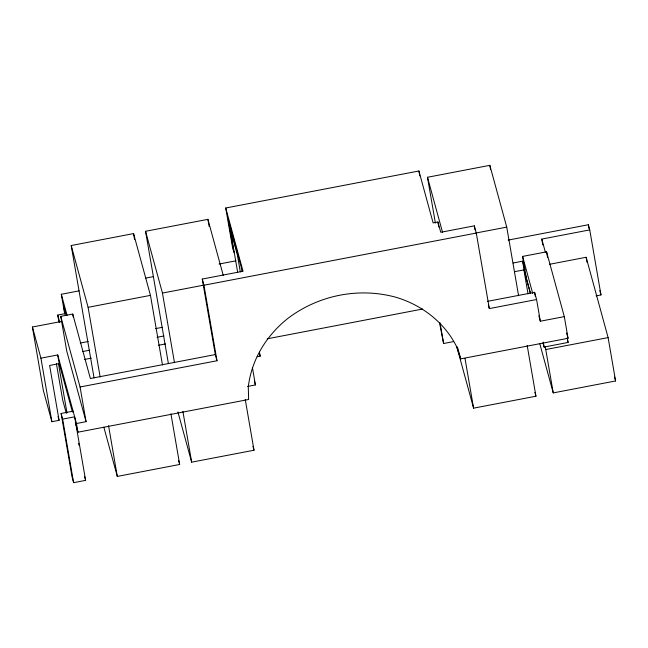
<?xml version="1.0" encoding="UTF-8"?>
<svg xmlns="http://www.w3.org/2000/svg" width="648" height="648" viewBox="0 0 648 648"><rect width="100%" height="100%" fill="white"/><g stroke="black" fill="none" stroke-linecap="round" stroke-linejoin="round"><path stroke-width="0.97" d="M241.915 271.407L241.056 266.425L228.258 219.656L233.871 252.177L232.47 247.026L225.723 208L418.916 170.991L433.123 222.904L437.918 221.989L440.737 232.284L474.312 225.852L476.28 233.061L489.329 308.586L536.585 299.53L540.327 321.214L564.311 316.621L568.053 338.296L460.688 358.871L456.783 346.972A109.966 98.917 -15.3 0 0 396.268 297.359C359.186 287.056 319.083 295.018 288.344 318.038A109.966 98.917 -15.3 0 0 248.289 386.913L248.621 399.492L77.963 432.192L75.711 423.946M94.049 377.833L71.199 245.527L133.561 233.588L150.458 295.366L162.486 364.994M168.399 363.585L145.549 231.287L207.903 219.34L223.228 275.335M435.383 223.034L427.478 177.277L489.839 165.329L506.736 227.116L518.594 295.747M64.727 314.094L61.301 294.273L79.161 290.847M145.622 278.114L153.56 276.599M219.024 264.052L235.888 260.82M215.298 354.578L90.372 378.513L72.738 314.061L60.75 316.362L80.069 386.994L216.991 360.758L215.298 354.578L202.257 279.053L243.024 271.245L225.723 208M71.199 245.527L88.104 307.314L150.458 295.366M145.549 231.287L162.454 293.066L204.023 285.104M476.053 232.988L506.736 227.116M202.257 279.053L203.95 285.233L476.28 233.061M58.928 321.975L57.729 315.05L66.639 313.349M72.463 412.079L59.211 363.617L49.613 365.456L59.09 420.333L51.897 421.71L43.376 390.566L32.4 327.013L61.568 321.432M508.137 240.108L588.344 224.743L589.753 229.894L600.988 294.937L596.039 295.885M542.781 244.863L541.785 239.088L589.753 229.894M526.346 278.097L522.596 256.414L546.58 251.821L564.311 316.621M80.295 343.035L88.209 341.52M155.52 328.625L162.446 327.297M513.135 262.999L522.588 261.185L524.848 269.422M32.4 327.013L40.921 358.166L57.713 354.95L76.472 423.517L77.963 432.192M82.782 351.516L89.708 350.187M157.01 337.292L163.944 335.972M549.512 264.295L586.14 257.28L608.108 337.6L615.6 380.959L553.246 392.907L539.744 343.553M514.634 271.666L524.086 269.86L530.558 293.52M84.345 359.478L91.279 358.15M158.582 345.254L165.507 343.926M267.203 338.815L422.601 309.039M487.353 301.377L534.608 292.329L536.585 299.53M257.199 356.748L260.172 356.173L259.492 352.22M61.098 413.456L62.645 419.118L74.633 416.826L85.617 480.37L73.621 482.671L72.074 477.009L61.098 413.456L73.086 411.156M439.587 322.988L443.613 343.505L453.495 341.609M247.504 386.451L255.417 384.936L252.518 368.129M76.472 423.517L86.062 421.678L80.069 386.994M542.984 342.922L544.109 347.045L568.094 342.444L567.243 337.519M544.96 346.639L545.754 349.539L608.108 337.6M103.842 427.186L117.312 476.418L179.666 464.47L170.91 413.74M177.925 411.974L191.662 462.17L254.016 450.23L245.252 399.5M456.686 346.38L473.591 408.159L535.945 396.22L527.189 345.489M599.813 290.644L600.988 294.937M614.539 377.087L615.6 380.959M541.785 239.088L545.438 252.436M566.603 333.007L568.053 338.296M567.421 339.973L568.094 342.444M522.596 256.414L532.745 293.504M538.844 315.811L540.327 321.214M530.396 293.414L523.778 269.228L528.039 293.86M534.892 392.356L535.945 396.22M488.341 304.981L489.329 308.586M427.478 177.277L442.535 232.3M457.488 347.198L460.688 358.871M259.403 353.371L260.172 356.173M254.397 381.194L255.417 384.936M252.963 446.367L254.016 450.23M178.613 460.607L179.666 464.47M61.301 294.273L67.068 315.333M66.242 315.519L63.642 306.034L64.978 313.737M57.729 315.05L59.778 322.542M86.062 421.678L66.736 351.046L60.75 316.362M84.58 476.596L85.617 480.37M66.299 413.286L62.718 400.181L56.392 363.593M58.028 416.445L59.09 420.333M588.344 224.743L589.024 228.687M586.14 257.28L586.991 262.205M546.58 251.821L547.544 257.394M545.754 349.539L553.246 392.907M534.608 292.329L535.288 296.266M543.259 342.112L544.109 347.045M522.588 261.185L524.086 269.86M489.839 165.329L490.52 169.306M474.312 225.852L475 229.829M464.997 358.425L473.591 408.159M437.918 221.989L438.769 226.946M418.916 170.991L419.758 175.867M440.033 322.809L443.613 343.505M240.303 271.877L237.379 254.931L230.048 228.161L237.63 272.022M207.903 219.34L209.11 226.306M203.95 285.233L216.991 360.758M162.454 293.066L174.482 362.702M182.898 411.44L191.662 462.17M133.561 233.588L134.59 239.549M88.104 307.314L100.132 376.942M108.548 425.687L117.312 476.418M72.738 314.061L73.256 317.034M78.651 443.354L78.983 445.314M57.713 354.95L59.211 363.617M58.612 364.411L66.979 412.865M62.645 419.118L73.621 482.671M40.921 358.166L51.897 421.71"/></g></svg>
